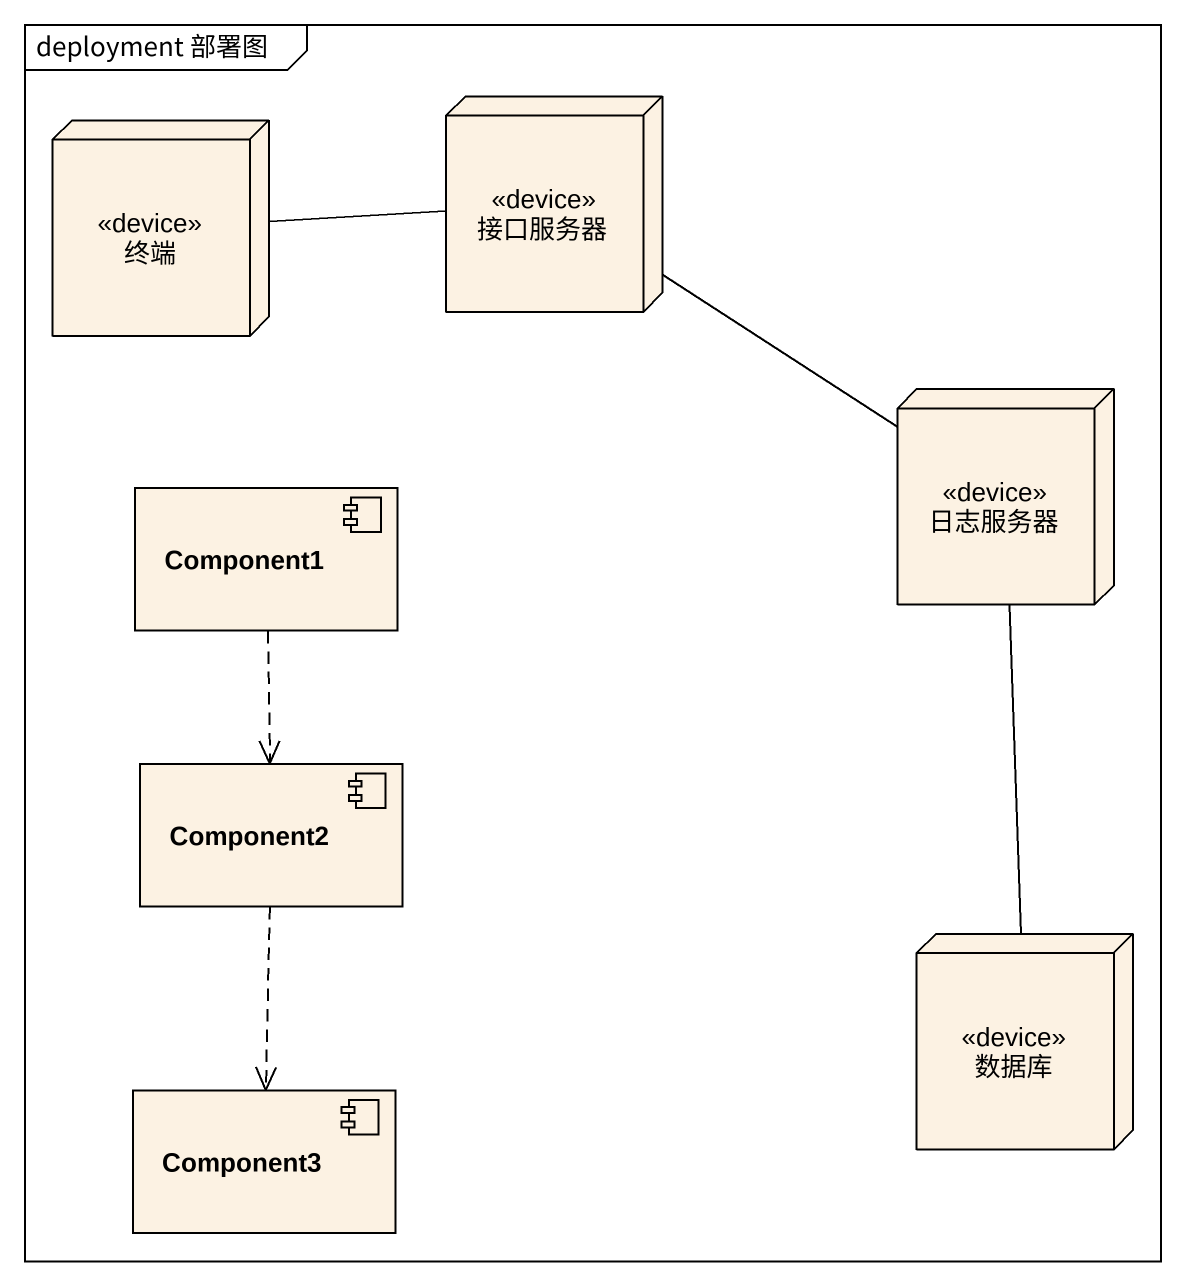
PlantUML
@startuml
mainframe deployment 部署图
node 接口服务器 <<device>>
node 终端 <<device>>
node 日志服务器 <<device>>
component Component1
component Component2
node 数据库 <<device>>
component Component3
接口服务器 -- 日志服务器
终端 -right- 接口服务器
日志服务器 -- 数据库
Component1 ..> Component2
Component2 ..> Component3
@enduml
